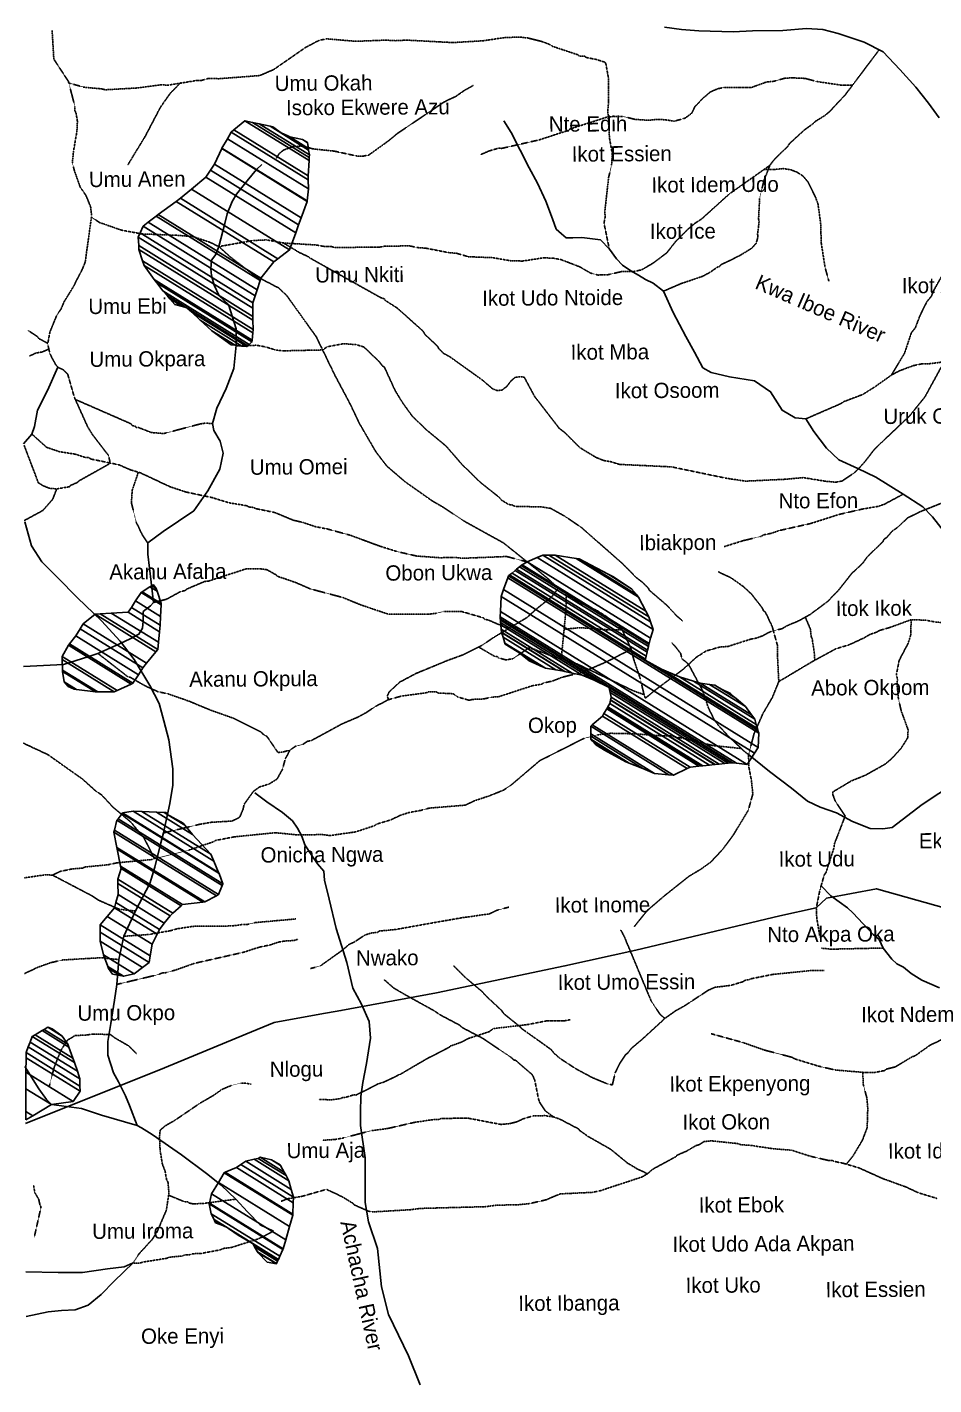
# Model space of a CAD drawing. Header units: metres. Extents: x 321186 to 621985, y 106829 to 204599.
# Drawn here: x 563361 to 575230, y 121830 to 139609 of the extents above; entities that cross this region are included whole.
import ezdxf
from ezdxf.enums import TextEntityAlignment as Align

# ---------------------------------------------------------------- set-up
doc = ezdxf.new("R2010")
doc.units = ezdxf.units.M
doc.header["$MEASUREMENT"] = 0
doc.linetypes.add('DASHED', pattern=[0.75, 0.5, -0.25])
for name, color, linetype in [('11', 7, 'CONTINUOUS'), ('15', 7, 'CONTINUOUS'), ('18', 7, 'CONTINUOUS'), ('34', 7, 'CONTINUOUS')]:
    doc.layers.add(name, color=color, linetype=linetype)
doc.styles.get("Standard").update_dxf_attribs({"font": 'txt', "height": 0.2})

msp = doc.modelspace()

# ---------------------------------------------------------------- linework, layer by layer
at = {"layer": '15', "color": 1, "linetype": 'Continuous'}
for points in [[(575301, 138420), (575162, 138613), (574995, 138824), (574786, 139053), (574566, 139287), (574318, 139411), (573978, 139525), (573775, 139580), (573562, 139590), (573251, 139567), (572854, 139559), (572601, 139547), (572153, 139560), (571928, 139579), (571704, 139609)], [(575498, 132834), (575211, 133197), (575085, 133326), (574829, 133494), (574472, 133718), (574237, 133830), (573986, 133943), (573826, 134094), (573657, 134313), (573555, 134480), (573413, 134494), (573246, 134592), (573093, 134834), (572883, 134978), (572557, 135029), (572314, 135088), (572205, 135148), (572095, 135353), (571985, 135557), (571817, 135871), (571690, 136152), (571556, 136258), (571455, 136303), (571363, 136363), (571262, 136416), (571153, 136491), (571077, 136574), (570982, 136701), (570866, 136824), (570624, 136853), (570506, 136852), (570415, 136851), (570356, 136904), (570288, 136964), (570237, 137101), (570152, 137329), (570042, 137564), (569932, 137768), (569695, 138231), (569602, 138382)], [(565870, 136736), (565949, 137037), (565981, 137163), (566046, 137327), (566102, 137424), (566240, 137596), (566362, 137745), (566432, 137810)], [(563311, 131237), (563838, 131265), (564156, 131364), (564286, 131409), (564563, 131530), (564718, 131605), (564824, 131658), (564872, 131740), (564880, 131829), (564879, 131955), (564977, 132030), (565017, 132075), (564983, 132342), (564940, 132706), (564939, 132855), (565142, 133004), (565541, 133274), (565727, 133536), (565881, 133819), (565928, 134032), (565887, 134187), (565804, 134328), (565787, 134417), (565843, 134618), (565964, 134879), (566068, 135140), (566099, 135444), (566098, 135660), (565998, 135979), (565874, 136089), (565808, 136230), (565775, 136356), (565766, 136445), (565773, 136557), (565830, 136631), (565870, 136736)], [(563762, 135157), (563627, 134849), (563498, 134595), (563458, 134380), (563424, 134279), (563315, 134153)], [(564799, 125224), (564699, 125487), (564649, 125613), (564558, 125798), (564492, 125916), (564417, 126146), (564416, 126324), (564456, 126562), (564503, 126867), (564537, 127074), (564560, 127399), (564626, 127704), (564779, 128035), (564967, 128393), (565031, 128609), (565111, 128929), (565146, 129057), (565230, 129443), (565269, 129681), (565268, 129896), (565217, 130278), (565150, 130523), (565091, 130753), (564967, 130990), (564761, 131330), (564579, 131567), (564333, 131833), (564020, 132135), (563757, 132401), (563551, 132608), (563419, 132815), (563330, 133131)], [(572805, 130083), (573077, 129862), (573367, 129644), (573577, 129473), (573741, 129396), (573957, 129320), (574167, 129209), (574397, 129115), (574560, 129110), (574684, 129129), (575075, 129429), (575720, 129855), (575922, 129993), (576235, 130144), (576659, 130301), (576854, 130397), (576978, 130535), (577062, 130690)], [(567623, 127023), (567547, 127361), (567406, 127806), (567313, 128192), (567255, 128437), (567246, 128555), (567163, 128652), (567089, 128762), (566998, 128903), (566957, 129014), (566899, 129118), (566833, 129214), (566702, 129325), (566497, 129465), (566341, 129582)], [(573757, 128365), (573881, 128232), (574100, 128076), (574171, 128009), (574437, 127728), (574513, 127660), (574567, 127550), (574682, 127404), (574746, 127341), (574833, 127300), (574932, 127217), (575071, 127128), (575302, 127030)], [(567623, 127023), (567739, 126816), (567838, 126587), (567856, 126371), (567801, 126037), (567753, 125791), (567730, 125605), (567723, 125405), (567724, 125226), (567784, 124803), (567785, 124580), (567787, 124216), (567830, 123964), (567946, 123615), (567998, 123112), (568090, 122749), (568223, 122482), (568355, 122208), (568505, 121830)], [(563331, 125999), (563514, 125706), (563613, 125565), (563678, 125499), (564071, 125449), (564333, 125362), (564799, 125224), (564857, 125194), (564996, 125106), (565382, 124841), (565710, 124598), (565899, 124443), (566092, 124260), (566245, 124096), (566409, 123926), (566585, 123842)], [(563342, 123309), (563766, 123300), (564084, 123302), (564411, 123349), (564631, 123373), (564747, 123426), (564502, 123186), (564331, 123014), (564160, 122872), (563989, 122811), (563810, 122803), (563638, 122787), (563348, 122726)]]:
    msp.add_lwpolyline(points, dxfattribs=at)
at = {"layer": '15', "color": 1, "linetype": 'DASHED'}
for points in [[(563688, 139565), (563710, 139190), (563900, 138900), (563987, 138568), (563985, 138517), (564001, 138483), (564019, 138373), (564012, 138242), (563969, 137993), (563953, 137833), (563979, 137730), (564056, 137513), (564130, 137407), (564192, 137255), (564205, 137139), (564121, 136533), (564087, 136448), (563960, 136200), (563844, 136012), (563806, 135921), (563748, 135835), (563660, 135621), (563630, 135462), (563659, 135331), (563730, 135195), (563762, 135157), (563829, 135125), (563891, 135067), (563979, 134762), (564151, 134380), (564214, 134275), (564427, 133999), (564446, 133909), (564429, 133886), (564039, 133667), (564015, 133645), (563928, 133608), (563915, 133591), (563748, 133562), (563655, 133570), (563573, 133602), (563508, 133641), (563322, 134131)], [(563904, 138878), (564107, 138822), (564334, 138801), (564382, 138789), (564790, 138812), (565126, 138855), (565200, 138848), (565587, 138912), (565638, 138910), (565735, 138938), (565873, 138934), (566405, 138975), (566587, 139053), (567005, 139343), (567182, 139436), (567283, 139456), (567659, 139424), (568061, 139439), (568179, 139432), (568332, 139439), (568932, 139407), (569327, 139430), (569600, 139471), (569800, 139480), (569914, 139467), (570099, 139421), (570204, 139381), (570239, 139358), (570570, 139247), (570587, 139232), (570661, 139227), (570679, 139212), (570802, 139188), (570920, 139152), (570936, 139132), (570970, 138944), (570972, 138628), (570962, 138521), (570984, 138155), (571021, 137947), (571011, 137801), (570972, 137639), (570923, 137197), (570927, 137121), (570912, 137043), (570982, 136701)], [(574514, 139312), (574071, 138724), (573863, 138501), (573800, 138450), (573678, 138375), (573642, 138339), (573538, 138265), (573342, 138086), (573318, 138049), (573136, 137870), (573084, 137800), (572550, 137423), (572191, 137098), (572110, 137046), (572022, 136973), (571855, 136808), (571733, 136653), (571552, 136517), (571405, 136431), (571310, 136411), (571146, 136409), (570964, 136367), (570831, 136363), (570735, 136389), (570595, 136470), (570353, 136564), (570253, 136583), (570124, 136589), (569845, 136546), (569689, 136550), (569454, 136590), (569136, 136603), (568983, 136647), (568881, 136656), (568576, 136715), (568473, 136722), (568370, 136744), (568047, 136742), (567978, 136729), (567387, 136723), (567339, 136737), (567237, 136739), (567151, 136756), (566722, 136782), (566493, 136823), (566321, 136815), (565870, 136736)], [(565368, 138880), (565236, 138746), (565108, 138564), (564910, 138186), (564681, 137809)], [(574166, 138850), (574006, 138851), (573698, 138897), (573544, 138938), (573381, 138945), (573283, 138941), (573133, 138900), (573036, 138890), (572844, 138820), (572491, 138821), (572400, 138802), (572305, 138761), (572210, 138680), (572103, 138570), (572060, 138481), (571972, 138417), (571833, 138378), (571710, 138396), (571622, 138402), (571489, 138390), (571321, 138401), (571160, 138440), (570967, 138436), (570469, 138276), (570439, 138255), (570064, 138133), (569575, 138022), (569528, 138023), (569412, 137989), (569302, 137942)], [(569204, 138847), (569085, 138781), (568976, 138705), (568822, 138631), (568208, 138217), (568091, 138120), (567833, 137935), (567751, 137918), (567673, 137922), (567379, 137986), (567108, 138014), (566963, 138052), (566837, 138044), (566715, 137998), (566658, 137951), (566623, 137890)], [(573084, 137800), (573007, 137604), (572950, 137371), (572935, 137094), (572943, 137069), (572923, 136903), (572925, 136854), (572905, 136780), (572842, 136711), (572679, 136612), (572448, 136500), (572419, 136470), (572399, 136468), (572304, 136401), (572203, 136346), (571929, 136254), (571690, 136152)], [(573003, 137743), (573134, 137744), (573255, 137757), (573358, 137742), (573445, 137706), (573515, 137661), (573581, 137584), (573683, 137377), (573713, 137292), (573748, 137045), (573756, 136783), (573806, 136463), (573855, 136284)], [(576317, 137354), (576258, 137332), (576138, 137206), (576031, 137118), (576016, 137092), (575831, 136961), (575669, 136806), (575460, 136567), (575378, 136437), (575371, 136412), (575237, 136178), (575197, 136086), (575135, 136008), (575047, 135828), (574987, 135672), (574935, 135606), (574846, 135338), (574673, 135052)], [(564203, 137121), (564310, 137050), (564595, 136951), (564864, 136901), (565309, 136884), (565531, 136866), (565743, 136796), (565870, 136736), (566022, 136598), (566333, 136360), (566658, 136191), (566761, 136091), (567145, 135555), (567386, 135057), (567569, 134713), (567717, 134408), (567926, 134048), (568070, 133860), (568308, 133656), (568662, 133406), (568800, 133327), (569079, 133141), (569595, 132856), (569907, 132606), (570038, 132502), (570208, 132362), (570312, 132259), (570591, 132076), (570820, 131970), (570951, 131886), (571104, 131770), (571159, 131699), (571268, 131463), (571303, 131324), (571386, 131081), (571436, 130870), (571454, 130822)], [(566716, 136782), (566931, 136654), (567043, 136603), (567064, 136585), (567987, 136068), (568036, 136052), (568049, 136030), (568202, 135933), (568544, 135628), (568565, 135588), (568740, 135424), (568745, 135402), (568806, 135341), (568898, 135290), (569326, 134983), (569455, 134871), (569514, 134850), (569578, 134857), (569638, 134903), (569696, 134978), (569750, 135024), (569811, 135032), (569868, 135025), (570003, 134774), (570325, 134357), (570402, 134297), (570596, 134103), (570808, 133974), (570908, 133934), (571002, 133918), (571116, 133883), (571795, 133851), (572511, 133702), (572767, 133664), (573278, 133688), (573520, 133710), (573813, 133662), (573945, 133650), (574030, 133666), (574193, 133776), (574312, 133899), (574456, 134086), (574913, 134519), (575113, 134767), (575325, 135155)], [(563374, 135637), (563492, 135559), (563517, 135528), (563631, 135469)], [(563645, 135393), (563555, 135355), (563478, 135342), (563392, 135303)], [(571941, 131833), (571871, 131893), (571733, 132040), (571508, 132233), (571493, 132261), (571411, 132342), (571330, 132405), (571153, 132585), (570614, 133059), (570395, 133207), (570213, 133308), (570090, 133327), (569752, 133333), (569707, 133352), (569661, 133359), (569577, 133412), (569528, 133462), (569297, 133645), (569053, 133883), (568844, 134124), (568575, 134346), (568398, 134521), (568279, 134685), (568176, 134854), (568038, 135156), (568011, 135174), (567973, 135225), (567769, 135421), (567670, 135451), (567504, 135464), (567289, 135424), (567229, 135382), (566697, 135370), (566605, 135384), (566489, 135420), (566369, 135443), (566098, 135437)], [(575394, 135230), (575168, 135201), (575073, 135200), (574963, 135177), (574779, 135109), (574673, 135052), (574459, 134899), (574300, 134799), (574054, 134706), (574006, 134676), (573555, 134480)], [(563991, 134734), (564716, 134417), (564744, 134388), (564776, 134384), (564787, 134369), (564823, 134364), (564989, 134300), (565149, 134287), (565634, 134415), (565702, 134424), (565787, 134417)], [(563424, 134279), (563615, 134107), (563782, 134050), (563990, 134017), (564122, 133974), (564170, 133972), (564197, 133953), (564562, 133878), (564713, 133812), (564846, 133772), (565225, 133593), (565437, 133522), (565781, 133449), (566005, 133380), (566226, 133344), (566271, 133325), (566328, 133319), (566348, 133305), (566598, 133254), (566847, 133152), (566968, 133124), (567142, 133066), (567288, 133038), (567586, 132957), (567982, 132811), (568206, 132741), (568461, 132683), (568763, 132661), (568955, 132665), (569061, 132654), (569637, 132677), (569907, 132606)], [(564813, 133773), (564736, 133543), (564726, 133380), (564788, 133129), (564866, 132964), (564939, 132855)], [(563748, 133562), (563695, 133427), (563568, 133281), (563324, 133148)], [(575449, 133423), (575044, 133261), (574884, 133180), (574750, 133054), (574684, 133008), (574610, 132924), (574580, 132904), (574567, 132877), (574354, 132667), (574298, 132588), (574155, 132455), (573981, 132234), (573840, 132089), (573617, 131922), (573466, 131837), (573302, 131768), (573243, 131732), (573099, 131697), (572986, 131638), (572908, 131609), (572837, 131596), (572535, 131499), (572425, 131491), (572247, 131439), (572121, 131358), (571946, 131198), (571598, 130940), (571454, 130822)], [(574829, 133494), (574577, 133359), (574503, 133334), (574294, 133298), (573993, 133229), (573617, 133109), (573207, 133017), (573098, 132980), (573001, 132961), (572968, 132941), (572733, 132884), (572487, 132807)], [(565017, 132075), (565186, 132118), (565372, 132219), (565429, 132231), (565448, 132250), (565687, 132351), (565732, 132354), (566229, 132516), (566401, 132517), (566500, 132504), (566621, 132436), (566634, 132419), (566870, 132339), (567068, 132253), (567493, 132140), (567735, 132041), (568089, 131922), (568607, 131920), (568721, 131934), (568816, 131958), (569040, 131959), (569333, 131874), (569352, 131853), (569395, 131847), (569659, 131731)], [(572413, 132475), (572581, 132394), (572734, 132285), (572841, 132187), (572985, 132002), (572999, 131969), (573026, 131946), (573114, 131760), (573129, 131704), (573185, 131506), (573182, 131406), (573200, 131039), (573117, 130833), (572993, 130621), (572876, 130355), (572805, 130083), (572807, 129927), (572842, 129745), (572860, 129567), (572801, 129355), (572599, 129021), (572463, 128839), (572311, 128677), (572180, 128582), (572025, 128490), (571697, 128229), (571478, 128041), (571310, 127833)], [(570312, 132259), (570230, 132152), (570029, 131991), (569905, 131879), (569463, 131614), (569319, 131517), (569054, 131385), (568866, 131317), (568454, 131147), (568239, 131033), (568098, 130902), (568076, 130851), (568090, 130802)], [(570418, 132190), (570414, 131974), (570353, 131342)], [(571145, 131717), (570980, 131716), (570903, 131722), (570843, 131728), (570596, 131745), (570390, 131724)], [(573200, 131039), (573642, 131303), (573950, 131470), (574116, 131519), (574310, 131608), (574395, 131658), (574476, 131684), (574522, 131710), (574653, 131747), (574933, 131850), (575122, 131843), (575257, 131818), (575389, 131810), (575441, 131794), (575540, 131781), (575732, 131811), (575932, 131821), (576068, 131791), (576111, 131773), (576621, 131650)], [(573547, 131883), (573615, 131723), (573623, 131631), (573638, 131596), (573667, 131402), (573671, 131319)], [(574933, 131850), (574927, 131647), (574890, 131534), (574776, 131317), (574741, 131138), (574753, 131066), (574748, 131008), (574766, 130814), (574803, 130655), (574893, 130408), (574887, 130302), (574801, 130165), (574681, 130033), (574597, 129961), (574337, 129814), (574151, 129739), (573909, 129595), (573907, 129561), (573939, 129474), (574069, 129278)], [(564286, 131409), (564679, 131102), (564710, 131095), (564911, 130980), (565073, 130907), (565206, 130878), (565476, 130784), (565762, 130665), (566059, 130560), (566426, 130377), (566441, 130357), (566502, 130318), (566644, 130110), (566718, 130119), (566802, 130143)], [(571268, 131463), (570952, 131301), (570627, 131160), (570368, 131097), (570240, 131047), (570122, 131021), (570091, 131004), (569974, 130985), (569534, 130841), (569446, 130836), (569338, 130812), (569193, 130806), (569147, 130794), (569000, 130837), (568937, 130880), (568746, 130889), (568713, 130905), (568615, 130904), (568583, 130892), (568267, 130851), (568090, 130802), (567923, 130715), (567798, 130632), (567691, 130574), (567487, 130487), (567083, 130268), (567029, 130256), (566968, 130216), (566873, 130191), (566802, 130143), (566740, 130026), (566702, 129888), (566632, 129762), (566530, 129699), (566400, 129658), (566320, 129598), (566202, 129433), (566187, 129367), (566148, 129274), (566128, 129254), (566044, 129213), (565770, 129196), (565623, 129171), (565146, 129057)], [(569269, 131492), (569475, 131373), (569518, 131365), (569529, 131350), (569629, 131323), (569719, 131339), (569925, 131477), (570001, 131462), (570279, 131353), (570379, 131337), (570546, 131277), (571302, 130916), (571437, 130868)], [(571801, 131546), (571838, 131507), (571916, 131408), (571931, 131338), (571981, 131300), (572019, 131265), (572203, 130922), (572276, 130703), (572350, 130547), (572412, 130463), (572544, 130320), (572752, 130123), (572842, 130055)], [(571777, 130329), (571657, 130329), (571316, 130355), (571002, 130362), (570829, 130341), (570652, 130296), (570072, 130004), (569694, 129682), (569596, 129617), (569407, 129542), (569211, 129477), (569096, 129421), (568623, 129382), (568517, 129353), (568356, 129324), (568238, 129285), (568120, 129228), (567933, 129172), (567906, 129151), (567661, 129071), (567328, 129023), (567226, 129035), (566885, 129033), (566611, 129060), (566072, 129006), (565824, 128958), (565803, 128943), (565465, 128828), (564985, 128708), (564539, 128666), (564417, 128640), (564124, 128612), (564086, 128597), (563952, 128586), (563793, 128553), (563694, 128504)], [(572710, 130163), (572332, 130202), (572058, 130273), (571777, 130329)], [(563315, 130231), (563635, 130081), (564079, 129767), (564264, 129602), (564336, 129555), (564483, 129396), (564720, 129197), (564890, 128992), (565027, 128721)], [(574069, 129278), (573930, 128919), (573922, 128862), (573819, 128542), (573795, 128506), (573739, 128312), (573691, 128075), (573697, 127942), (573735, 127713)], [(563321, 128468), (563603, 128510), (563694, 128504), (564207, 128235), (564296, 128176), (564571, 128056), (564779, 128035)], [(569668, 128086), (569503, 128042), (569411, 127997), (569036, 127944), (568178, 127792), (567975, 127773), (567945, 127755), (567861, 127746), (567779, 127718), (567653, 127635), (567562, 127588), (567500, 127531), (567200, 127316), (567068, 127281)], [(566879, 127931), (566345, 127883), (566240, 127858), (566185, 127859), (566041, 127839), (565532, 127834), (565324, 127802), (565243, 127778), (564953, 127727), (564626, 127704)], [(566907, 127667), (566855, 127649), (566725, 127641), (566648, 127627), (566548, 127592), (566398, 127561), (566196, 127495), (565548, 127349), (565301, 127261), (565173, 127227), (565127, 127223), (565081, 127203), (564537, 127074)], [(571130, 127790), (571172, 127712), (571258, 127507), (571531, 126853), (571648, 126679), (571709, 126628)], [(573759, 127548), (573884, 127535), (574567, 127550)], [(564560, 127399), (564324, 127423), (563820, 127393), (563670, 127358), (563503, 127299), (563327, 127215)], [(568942, 127317), (569112, 127151), (569314, 126982), (569377, 126913), (569572, 126732), (569597, 126693), (569794, 126534), (569838, 126492), (570218, 126222), (570256, 126174), (570328, 126110), (570548, 125966), (570762, 125852), (570955, 125772), (571021, 125757)], [(568035, 127135), (568163, 127023), (568378, 126900), (568690, 126728), (568762, 126678), (569026, 126538), (569050, 126512), (569328, 126365), (569703, 126113), (569728, 126086), (569755, 126079), (569975, 125890), (570005, 125822), (570055, 125571), (570072, 125526), (570145, 125416), (570253, 125338)], [(573795, 127256), (573643, 127257), (573124, 127205), (572827, 127146), (572811, 127134), (572766, 127130), (572726, 127107), (572568, 127060), (572363, 127036), (572272, 126994), (571965, 126792), (571846, 126726), (571709, 126628), (571419, 126361), (571274, 126239), (571219, 126171), (571197, 126157), (571120, 126041), (571059, 125917), (571021, 125757)], [(570471, 126612), (570389, 126596), (570170, 126598), (569908, 126547), (569463, 126495), (569411, 126455), (569133, 126364), (569033, 126313), (568898, 126265), (568885, 126249), (568616, 126113), (568254, 125902), (568038, 125797), (567954, 125770), (567668, 125625), (567635, 125627), (567519, 125592), (567480, 125590), (567465, 125578), (567343, 125562), (567180, 125568)], [(564792, 126169), (564688, 126270), (564515, 126369), (564451, 126417), (564218, 126424), (564151, 126412), (563988, 126403), (563889, 126344), (563801, 126208), (563714, 125985), (563650, 125739)], [(576439, 125999), (576236, 126142), (576073, 126228), (576052, 126250), (575796, 126330), (575519, 126375), (575440, 126379), (575415, 126364), (575349, 126358), (575182, 126279), (574986, 126140), (574938, 126122), (574726, 125994), (574610, 125965), (574583, 125945), (574457, 125921), (574300, 125922), (573938, 125953), (573714, 126005), (573413, 126097), (573374, 126119), (573014, 126213), (572735, 126311), (572315, 126428)], [(574300, 125922), (574306, 125764), (574353, 125587), (574365, 125451), (574357, 125197), (574294, 125031), (574172, 124827), (574085, 124720)], [(564747, 123426), (564828, 123548), (564997, 123733), (565061, 123831), (565184, 124120), (565217, 124342), (565204, 124487), (565186, 124517), (565166, 124630), (565131, 124720), (565102, 124895), (565093, 125070), (565102, 125165), (565168, 125221), (565302, 125299), (565623, 125518), (565796, 125617), (565914, 125701), (566033, 125750), (566157, 125781), (566208, 125782), (566295, 125767)], [(571481, 124594), (571342, 124660), (571217, 124736), (570999, 124915), (570703, 125083), (570597, 125158), (570577, 125182), (570339, 125307), (570253, 125338), (570138, 125355), (569986, 125352), (569861, 125316), (569770, 125274), (569675, 125250), (569562, 125240), (569135, 125321), (568780, 125319), (568758, 125306), (568689, 125305), (568431, 125267), (568087, 125188), (567864, 125158), (567506, 125064), (567390, 125043), (567228, 125033)], [(575270, 124271), (575028, 124345), (574864, 124421), (574556, 124533), (574249, 124671), (574049, 124730), (573920, 124757), (573901, 124770), (573855, 124767), (573615, 124823), (573366, 124903), (573131, 124921), (572827, 124966), (572707, 124974), (572657, 124990), (572316, 125025), (572220, 125015), (572160, 124975), (572119, 124964), (571991, 124890), (571867, 124836), (571853, 124818), (571547, 124652), (571481, 124594), (571414, 124554), (570865, 124372), (570761, 124351), (570338, 124330), (570151, 124252), (569935, 124203), (569765, 124186), (569518, 124184), (569361, 124163), (568508, 124140), (568376, 124123), (567878, 124094), (567826, 124105), (567646, 124185), (567628, 124205), (567487, 124292), (567280, 124390), (566962, 124299), (566771, 124267), (566687, 124234)], [(563446, 124437), (563462, 124345), (563512, 124261), (563531, 124176), (563543, 124161), (563453, 123758)], [(565213, 124313), (565417, 124229), (565463, 124226), (565485, 124210), (565530, 124200), (565655, 124204), (566092, 124260)], [(566585, 123842), (566392, 123743), (566037, 123629), (565936, 123617), (565881, 123596), (565630, 123549), (565533, 123547), (565481, 123532), (565424, 123533), (565399, 123518), (565216, 123501), (565195, 123488), (564878, 123438), (564827, 123422), (564747, 123426)]]:
    msp.add_lwpolyline(points, dxfattribs=at)
at = {"layer": '34', "color": 181, "linetype": 'Continuous'}
msp.add_lwpolyline([(563338, 125251), (565158, 125982), (566225, 126422), (566596, 126575), (567193, 126684), (567469, 126731), (568719, 126963), (570400, 127316), (571328, 127523), (573215, 127972), (573691, 128075), (573826, 128204), (574478, 128327), (575645, 127996), (576380, 127768), (576561, 127723), (576732, 127720), (577265, 127664), (578009, 127637), (579431, 127614), (581129, 127597), (582495, 127578), (584587, 127541)], dxfattribs=at)

# ---------------------------------------------------------------- texts
at = {"layer": '11', "color": 7, "linetype": 'Continuous'}
for s, height, rotation, p in [('Umu Okah', 200.3, 0.3662, (567241, 138881)), ('Isoko Ekwere Azu', 200.25, 0.366, (567821, 138565)), ('Nte Edih', 200.3, 0.3659, (570703, 138346)), ('Ikot Essien', 200.26, 0.3656, (571144, 137955)), ('Umu Anen', 200.2, 0.3654, (564802, 137617)), ('Ikot Idem Udo', 200.26, 0.3654, (572366, 137552)), ('Ikot Ice', 200.3, 0.365, (571944, 136942)), ('Umu Nkiti', 200.3, 0.3646, (567712, 136372)), ('Ikot Abia', 200.3, 0.3645, (575331, 136231)), ('Umu Ebi', 200.2, 0.3644, (564675, 135959)), ('Ikot Udo Ntoide', 200.26, 0.3644, (570240, 136069)), ('Umu Okpara', 200.2, 0.3639, (564935, 135240)), ('Ikot Mba', 200.3, 0.364, (570989, 135360)), ('Ikot Osoom', 200.3, 0.3637, (571739, 134857)), ('Uruk Osung', 200.3, 0.3634, (575284, 134492)), ('Umu Omei', 200.3, 0.363, (566916, 133855)), ('Nto Efon', 200.3, 0.3628, (573718, 133413)), ('Ibiakpon', 200.3, 0.3624, (571877, 132836)), ('Akanu Afaha', 200.25, 0.3622, (565203, 132484)), ('Obon Ukwa', 200.3, 0.3622, (568750, 132469)), ('Itok Ikok', 200.3, 0.3619, (574444, 132004)), ('Akanu Okpula', 200.25, 0.3613, (566323, 131050)), ('Abok Okpom', 200.3, 0.3612, (574398, 130936)), ('Okop', 200.3, 0.3609, (570237, 130443)), ('Ekpenyong Ufuni', 200.27, 0.3599, (576054, 128935)), ('Onicha Ngwa', 200.25, 0.3598, (567220, 128749)), ('Ikot Udu', 200.3, 0.3598, (573697, 128721)), ('Ikot Inome', 200.3, 0.3594, (570892, 128120)), ('Nto Akpa Oka', 200.27, 0.3592, (573883, 127707)), ('Nwako', 200.3, 0.359, (568075, 127426)), ('Ikot Umo Essin', 200.26, 0.3588, (571206, 127110)), ('Umu Okpo', 200.2, 0.3585, (564659, 126677)), ('Ikot Ndem', 200.3, 0.3585, (574888, 126684)), ('Nlogu', 200.3, 0.3581, (566887, 125940)), ('Ikot Ekpenyong', 200.26, 0.3579, (572691, 125750)), ('Ikot Okon', 200.3, 0.3576, (572513, 125277)), ('Umu Aja', 200.3, 0.3574, (567271, 124876)), ('Ikot Idem', 200.3, 0.3574, (575180, 124898)), ('Ikot Ebok', 200.3, 0.357, (572710, 124191)), ('Umu Iroma', 200.2, 0.3568, (564874, 123843)), ('Ikot Udo Ada Akpan', 200.26, 0.3566, (573000, 123653)), ('Ikot Uko', 200.3, 0.3563, (572472, 123140)), ('Ikot Essien', 200.27, 0.3563, (574468, 123084)), ('Ikot Ibanga', 200.26, 0.3561, (570453, 122876)), ('Oke Enyi', 200.2, 0.3559, (565395, 122445))]:
    msp.add_text(s, height=height, rotation=rotation, dxfattribs=at).set_placement(p, align=Align.MIDDLE)
at = {"layer": '18', "color": 143, "linetype": 'Continuous'}
for s, height, rotation, p in [('Kwa Iboe River', 200.27, 336.5833, (573749, 135927)), ('Achacha River', 200.25, 282.3348, (567746, 123132))]:
    msp.add_text(s, height=height, rotation=rotation, dxfattribs=at).set_placement(p, align=Align.MIDDLE)

# ---------------------------------------------------------------- meshes
at = {"layer": '11', "color": 253, "linetype": 'Continuous'}
mesh = msp.add_polyface(dxfattribs=at)
corners = [(566033, 135448), (566084, 135443), (565779, 135632), (566173, 135433), (565626, 135773), (565295, 135978), (566238, 135427), (565515, 135875), (565393, 135950), (565230, 136052), (566250, 135438), (565450, 135934), (565192, 136095), (566268, 135455), (565138, 136155), (566303, 135487), (565058, 136259), (566305, 135508), (565023, 136303), (566314, 135606), (564891, 136488), (566318, 135650), (564872, 136547), (566317, 135770), (564824, 136696), (566317, 135821), (564822, 136748), (566316, 135928), (564815, 136859), (566316, 135999), (564840, 136914), (566346, 136092), (564880, 137001), (566372, 136171), (564947, 137054), (566411, 136292), (565050, 137136), (566420, 136320), (565075, 137154), (566590, 136536), (565313, 137328), (566643, 136577), (565368, 137368), (566794, 136693), (565512, 137488), (566876, 136917), (565701, 137645), (566914, 137021), (565761, 137736), (566948, 137113), (565814, 137817), (567027, 137326), (565908, 138020), (567027, 137333), (565911, 138025), (567042, 137490), (565982, 138147), (567041, 137608), (566032, 138234), (567041, 137661), (566068, 138264), (567051, 137863), (566211, 138384), (566309, 138362), (567053, 137901), (566309, 138362), (566399, 138343), (567055, 137936), (566542, 138312), (566686, 138223), (567045, 138000), (566579, 138304), (566772, 138185), (567043, 138017), (566801, 138172), (567042, 138022), (566964, 138136), (567030, 138095), (567030, 138099)]
mesh.append_faces([[corners[k] for k in face] for face in [(0, 0, 1, 2), (2, 1, 3, 4), (5, 5, 8, 9), (4, 3, 6, 7), (9, 8, 11, 12), (7, 6, 10, 11), (12, 10, 13, 14), (14, 13, 15, 16), (16, 15, 17, 18), (18, 17, 19, 20), (20, 19, 21, 22), (22, 21, 23, 24), (24, 23, 25, 26), (26, 25, 27, 28), (28, 27, 29, 30), (30, 29, 31, 32), (32, 31, 33, 34), (34, 33, 35, 36), (36, 35, 37, 38), (38, 37, 39, 40), (40, 39, 41, 42), (42, 41, 43, 44), (44, 43, 45, 46), (46, 45, 47, 48), (48, 47, 49, 50), (50, 49, 51, 52), (52, 51, 53, 54), (54, 53, 55, 56), (56, 55, 57, 58), (58, 57, 59, 60), (60, 59, 61, 62), (62, 61, 64, 65), (63, 64, 67, 66), (66, 67, 70, 68), (68, 69, 71, 71), (69, 70, 73, 72), (72, 73, 75, 74), (74, 75, 77, 76), (76, 77, 78, 78)]], dxfattribs={"vtx0": -1, "vtx2": -1, "color": 253})
mesh = msp.add_polyface(dxfattribs=at)
corners = [(570805, 130209), (570920, 130143), (570795, 130220), (571198, 129988), (570758, 130262), (571241, 129972), (570739, 130283), (571420, 129901), (570739, 130323), (571575, 129835), (570739, 130354), (571761, 129819), (570738, 130454), (571821, 129814), (570759, 130472), (572001, 129901), (570892, 130588), (572040, 129919), (570911, 130620), (572155, 129932), (570947, 130681), (569932, 131310), (572187, 129935), (570957, 130698), (570067, 131250), (569801, 131415), (572192, 129936), (570958, 130700), (570084, 131242), (569784, 131428), (572193, 129936), (570959, 130701), (570091, 131239), (569620, 131531), (572206, 129937), (570963, 130708), (570145, 131215), (569616, 131543), (572291, 129945), (570989, 130752), (570280, 131192), (569590, 131620), (572357, 129952), (570997, 130795), (570385, 131175), (569570, 131680), (572366, 129953), (570999, 130800), (570398, 131172), (569569, 131686), (572419, 129958), (571005, 130834), (570494, 131151), (569566, 131727), (572493, 129965), (570993, 130895), (570627, 131122), (569561, 131783), (572536, 129969), (570986, 130930), (570783, 131056), (569558, 131815), (572573, 129973), (570980, 130960), (569556, 131843), (572596, 129975), (569555, 131861), (572646, 129969), (569552, 131888), (572784, 129954), (569556, 131955), (572880, 130101), (569567, 132155), (572930, 130178), (569598, 132243), (572937, 130363), (569654, 132398), (572927, 130400), (569663, 132423), (571451, 131320), (572925, 130407), (569667, 132426), (571454, 131333), (571665, 131202), (572920, 130424), (569677, 132435), (571463, 131372), (571902, 131100), (572906, 130478), (569708, 132460), (571475, 131424), (572085, 131046), (572886, 130549), (569749, 132494), (571481, 131449), (572172, 131020), (572845, 130603), (569768, 132511), (571493, 131499), (572295, 131001), (572763, 130712), (569808, 132544), (571499, 131526), (572361, 130991), (572636, 130821), (569829, 132561), (571499, 131528), (572396, 130972), (572624, 130831), (569831, 132563), (571500, 131532), (572452, 130942), (572604, 130848), (569834, 132565), (571503, 131540), (572566, 130881), (569842, 132570), (569907, 132606), (571522, 131606), (569907, 132606), (570038, 132662), (571555, 131722), (570111, 132694), (571520, 131820), (570192, 132694), (571497, 131885), (570274, 132695), (571458, 131960), (570548, 132651), (571365, 132144), (570585, 132645), (571336, 132179), (570965, 132446), (571274, 132255), (571036, 132410)]
mesh.append_faces([[corners[k] for k in face] for face in [(0, 0, 1, 2), (2, 1, 3, 4), (4, 3, 5, 6), (6, 5, 7, 8), (8, 7, 9, 10), (10, 9, 11, 12), (12, 11, 13, 14), (14, 13, 15, 16), (16, 15, 17, 18), (18, 17, 19, 20), (21, 21, 24, 25), (20, 19, 22, 23), (25, 24, 28, 29), (23, 22, 26, 27), (29, 28, 32, 33), (27, 26, 30, 31), (33, 32, 36, 37), (31, 30, 34, 35), (37, 36, 40, 41), (35, 34, 38, 39), (41, 40, 44, 45), (39, 38, 42, 43), (45, 44, 48, 49), (43, 42, 46, 47), (49, 48, 52, 53), (47, 46, 50, 51), (53, 52, 56, 57), (51, 50, 54, 55), (57, 56, 60, 61), (55, 54, 58, 59), (61, 60, 63, 64), (59, 58, 62, 63), (64, 62, 65, 66), (66, 65, 67, 68), (68, 67, 69, 70), (70, 69, 71, 72), (72, 71, 73, 74), (74, 73, 75, 76), (76, 75, 77, 78), (78, 77, 80, 81), (81, 79, 82, 85), (79, 80, 84, 83), (85, 82, 86, 89), (83, 84, 88, 87), (89, 86, 90, 93), (87, 88, 92, 91), (93, 90, 94, 97), (91, 92, 96, 95), (97, 94, 98, 101), (95, 96, 100, 99), (101, 98, 102, 105), (99, 100, 104, 103), (105, 102, 106, 109), (103, 104, 108, 107), (109, 106, 110, 113), (107, 108, 112, 111), (113, 110, 114, 116), (111, 112, 115, 115), (116, 114, 118, 119), (117, 118, 121, 120), (120, 121, 123, 122), (122, 123, 125, 124), (124, 125, 127, 126), (126, 127, 129, 128), (128, 129, 131, 130), (130, 131, 133, 132), (132, 133, 134, 134)]], dxfattribs={"vtx0": -1, "vtx2": -1, "color": 253})
mesh = msp.add_polyface(dxfattribs=at)
corners = [(563896, 130975), (563978, 130938), (563872, 131004), (564007, 130935), (563847, 131034), (564256, 130903), (563825, 131171), (564284, 130903), (563822, 131190), (564502, 130905), (563821, 131327), (564540, 130922), (563820, 131368), (564724, 131007), (563901, 131517), (564746, 131018), (563914, 131533), (564818, 131129), (563999, 131637), (564875, 131219), (564055, 131728), (564925, 131280), (564096, 131794), (565045, 131428), (564250, 131921), (565070, 131458), (564315, 131926), (565079, 131555), (564462, 131937), (565092, 131692), (564683, 131946), (565101, 131778), (564725, 132011), (565107, 131893), (564780, 132095), (565114, 132045), (564853, 132207), (565115, 132060), (564865, 132215), (565061, 132224), (564967, 132282), (565049, 132260), (564993, 132294), (565016, 132305), (565016, 132305)]
mesh.append_faces([[corners[k] for k in face] for face in [(0, 0, 1, 2), (2, 1, 3, 4), (4, 3, 5, 6), (6, 5, 7, 8), (8, 7, 9, 10), (10, 9, 11, 12), (12, 11, 13, 14), (14, 13, 15, 16), (16, 15, 17, 18), (18, 17, 19, 20), (20, 19, 21, 22), (22, 21, 23, 24), (24, 23, 25, 26), (26, 25, 27, 28), (28, 27, 29, 30), (30, 29, 31, 32), (32, 31, 33, 34), (34, 33, 35, 36), (36, 35, 37, 38), (38, 37, 39, 40), (40, 39, 41, 42), (42, 41, 44, 43)]], dxfattribs={"vtx0": -1, "vtx2": -1, "color": 253})
mesh = msp.add_polyface(dxfattribs=at)
corners = [(564476, 127209), (564578, 127189), (564426, 127283), (564623, 127180), (564417, 127308), (564762, 127211), (564360, 127460), (564763, 127211), (564360, 127461), (564872, 127295), (564318, 127639), (564957, 127361), (564317, 127757), (564972, 127448), (564317, 127854), (564996, 127599), (564408, 127964), (565063, 127731), (564503, 128078), (565093, 127792), (564522, 128146), (565156, 127874), (564551, 128250), (565231, 127971), (564550, 128394), (565268, 128005), (564550, 128450), (565375, 128104), (564590, 128592), (565394, 128121), (564583, 128623), (565659, 128150), (564539, 128844), (565687, 128153), (564535, 128867), (565838, 128235), (564497, 129066), (565867, 128250), (564504, 129095), (565914, 128369), (564537, 129223), (565923, 128392), (564551, 129242), (565873, 128525), (564604, 129312), (565867, 128541), (564610, 129320), (565803, 128689), (564749, 129343), (565765, 128777), (564861, 129338), (565527, 129036), (565053, 129329), (565182, 129308), (565425, 129158), (565156, 129325), (565182, 129308), (565403, 129184), (565177, 129324), (565182, 129321), (565182, 129323)]
mesh.append_faces([[corners[k] for k in face] for face in [(0, 0, 1, 2), (2, 1, 3, 4), (4, 3, 5, 6), (6, 5, 7, 8), (8, 7, 9, 10), (10, 9, 11, 12), (12, 11, 13, 14), (14, 13, 15, 16), (16, 15, 17, 18), (18, 17, 19, 20), (20, 19, 21, 22), (22, 21, 23, 24), (24, 23, 25, 26), (26, 25, 27, 28), (28, 27, 29, 30), (30, 29, 31, 32), (32, 31, 33, 34), (34, 33, 35, 36), (36, 35, 37, 38), (38, 37, 39, 40), (40, 39, 41, 42), (42, 41, 43, 44), (44, 43, 45, 46), (46, 45, 47, 48), (48, 47, 49, 50), (50, 49, 51, 52), (52, 51, 54, 55), (55, 53, 59, 58), (56, 54, 57, 57), (58, 59, 60, 60)]], dxfattribs={"vtx0": -1, "vtx2": -1, "color": 253})
mesh = msp.add_polyface(dxfattribs=at)
corners = [(563343, 125300), (563434, 125352), (563343, 125409), (563678, 125499), (563344, 125706), (563963, 125541), (563345, 125925), (564053, 125676), (563346, 126114), (564052, 125743), (563346, 126181), (564052, 125839), (563376, 126258), (564018, 125936), (563399, 126319), (563427, 126393), (563979, 126050), (563427, 126393), (563464, 126414), (563960, 126106), (563557, 126468), (563908, 126250), (563583, 126484), (563893, 126291), (563630, 126512), (563819, 126395), (563631, 126513), (563813, 126400), (563688, 126491)]
mesh.append_faces([[corners[k] for k in face] for face in [(0, 0, 1, 2), (2, 1, 3, 4), (4, 3, 5, 6), (6, 5, 7, 8), (8, 7, 9, 10), (10, 9, 11, 12), (12, 11, 13, 14), (14, 13, 16, 17), (15, 16, 19, 18), (18, 19, 21, 20), (20, 21, 23, 22), (22, 23, 25, 24), (24, 25, 27, 26), (26, 27, 28, 28)]], dxfattribs={"vtx0": -1, "vtx2": -1, "color": 253})
mesh = msp.add_polyface(dxfattribs=at)
corners = [(566501, 123437), (566624, 123415), (566382, 123565), (566624, 123417), (566377, 123570), (566639, 123450), (566338, 123637), (565828, 123953), (566647, 123466), (566318, 123670), (566123, 123791), (565921, 123917), (565813, 123984), (566649, 123472), (566311, 123681), (565997, 123876), (565950, 123905), (565808, 123993), (566650, 123473), (565959, 123902), (565807, 123996), (566669, 123514), (565770, 124071), (566708, 123600), (565744, 124198), (566712, 123609), (565747, 124208), (566746, 123730), (565776, 124332), (566795, 123904), (565865, 124481), (566837, 124050), (565938, 124607), (566840, 124063), (565953, 124614), (566845, 124214), (566101, 124675), (566847, 124286), (566158, 124714), (566819, 124388), (566223, 124758), (566788, 124501), (566333, 124784), (566750, 124571), (566386, 124796), (566411, 124811), (566724, 124617), (566411, 124811), (566558, 124775), (566677, 124701), (566673, 124709)]
mesh.append_faces([[corners[k] for k in face] for face in [(0, 0, 1, 2), (2, 1, 3, 4), (4, 3, 5, 6), (7, 7, 11, 12), (6, 5, 8, 9), (12, 11, 16, 17), (10, 10, 14, 15), (9, 8, 13, 14), (17, 16, 19, 20), (15, 13, 18, 19), (20, 18, 21, 22), (22, 21, 23, 24), (24, 23, 25, 26), (26, 25, 27, 28), (28, 27, 29, 30), (30, 29, 31, 32), (32, 31, 33, 34), (34, 33, 35, 36), (36, 35, 37, 38), (38, 37, 39, 40), (40, 39, 41, 42), (42, 41, 43, 44), (44, 43, 46, 47), (45, 46, 49, 48), (48, 49, 50, 50)]], dxfattribs={"vtx0": -1, "vtx2": -1, "color": 253})

doc.saveas('drawing.dxf')
